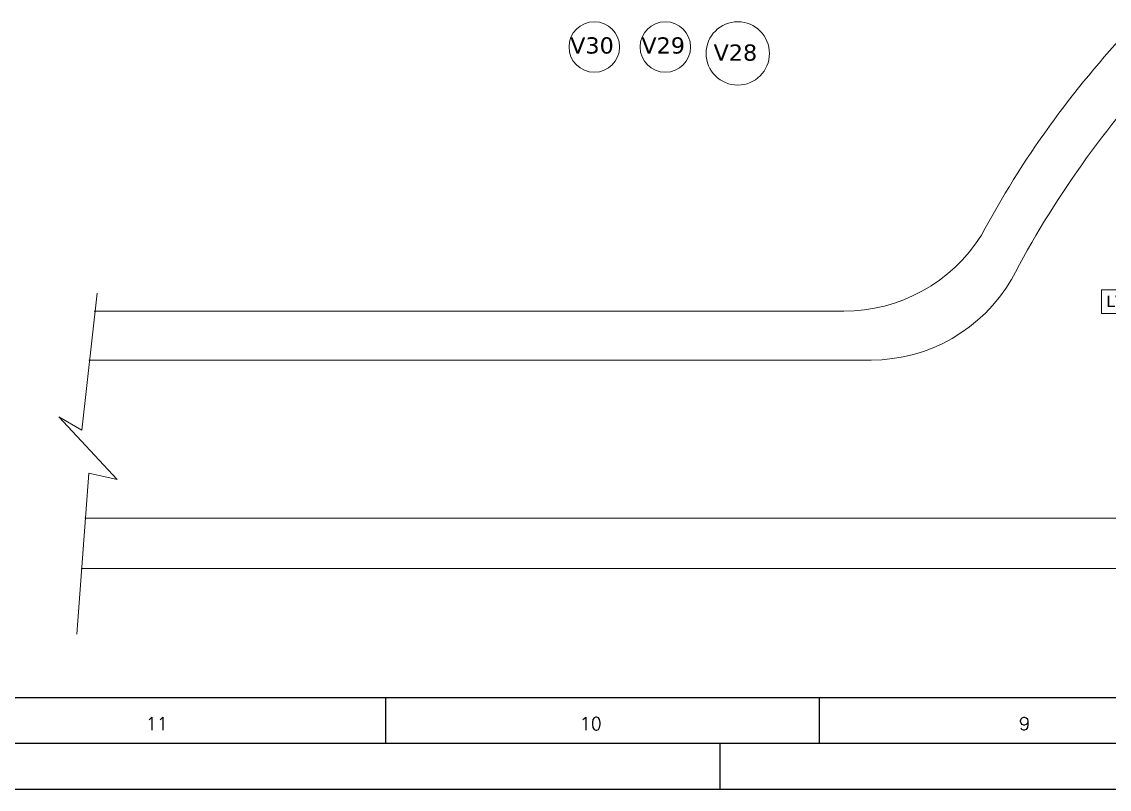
# Model space of a CAD drawing. Header units: millimetres. Extents: x -3092162 to 4513894, y -12317808 to 1849994.
# Drawn here: x -465093 to -431629, y -5918249 to -5894627 of the extents above; entities that cross this region are included whole.
import ezdxf
from ezdxf.enums import TextEntityAlignment as Align

# ---------------------------------------------------------------- set-up
doc = ezdxf.new("R2010")
doc.units = ezdxf.units.MM
doc.header["$LTSCALE"] = 2
doc.header["$MEASUREMENT"] = 0
doc.linetypes.add('DASHDOT', pattern=[1, 0.5, -0.25, 0, -0.25])
doc.layers.add('formate', color=7, linetype='Continuous')
for name, color, linetype, lineweight in [('GRID', 251, 'DASHDOT', 5), ('ST TEXT', 251, 'DASHDOT', 5), ('TEXT', 7, 'Continuous', 13), ('WAll', 250, 'Continuous', 35)]:
    doc.layers.add(name, color=color, linetype=linetype, lineweight=lineweight)
doc.layers.add('ROAD', color=7, linetype='Continuous', lineweight=15, true_color=0x004a6a)
doc.styles.add('5555', font='romans.shx', dxfattribs={"height": 125})
doc.styles.add('style2', font='verdana.ttf')

# ---------------------------------------------------------------- blocks, each defined once
blk = doc.blocks.new('sdfs')
at = {"layer": 'formate', "color": 0}
for p, q in [((-2856152, -7756684), (-2734278, -7756684)), ((-2836041, -7756684), (-2836041, -7757783)), ((-2825670, -7756684), (-2825670, -7757783)), ((-2861643, -7757783), (-2733180, -7757783)), ((-2828044, -7757783), (-2828044, -7758881)), ((-2862742, -7758881), (-2732082, -7758881))]:
    blk.add_line(p, q, dxfattribs=at)
at = {"layer": 'formate', "color": 0, "style": '5555'}
for s, height, p in [('11', 310.7, (-2841504, -7757466)), ('10', 310.7, (-2831134, -7757466)), ('9', 311, (-2820763, -7757466))]:
    blk.add_text(s, height=height, dxfattribs=at).set_placement(p, align=Align.CENTER)

msp = doc.modelspace()

# ---------------------------------------------------------------- linework, layer by layer
at = {"layer": 'GRID', "color": 5, "ltscale": 600}
msp.add_line((-445289.4, -5805825.2), (-445289.4, -5894627.3), dxfattribs=at)
at = {"layer": 'ROAD', "ltscale": 100}
for p, q in [((-462776.9, -5902980.8), (-463239.3, -5907194.7)), ((-462867, -5903538.7), (-439801.3, -5903538.7)), ((-463031.6, -5905038.7), (-438956, -5905038.7)), ((-463239.3, -5907194.7), (-463955.6, -5906784.7)), ((-463955.6, -5906784.7), (-462155, -5908711.3)), ((-463025.3, -5908525.8), (-463400.2, -5913473.1)), ((-462155, -5908711.3), (-463025.3, -5908525.8)), ((-384177.3, -5909901.8), (-463149.5, -5909901.8)), ((-463267, -5911451.8), (-384177.3, -5911451.8))]:
    msp.add_line(p, q, dxfattribs=at)
for centre, radius, start, end in [((-409211.8, -5915327.1), 29903.5, 136.63768, 151.79664), ((-407474.3, -5916763), 30653, 136.91616, 152.39639), ((-439801.3, -5898538.7), 5000, 270, 327.91499), ((-438956, -5900038.7), 5000, 270, 329.71914)]:
    msp.add_arc(centre, radius, start, end, dxfattribs=at)
at = {"layer": 'ST TEXT', "linetype": 'ByBlock', "ltscale": 1200}
for centre, radius in [((-447476.2, -5895404.4), 777.1), ((-445289.4, -5895404.4), 777.1), ((-443060.1, -5895602.2), 975)]:
    msp.add_circle(centre, radius, dxfattribs=at)
at = {"layer": 'WAll', "lineweight": 18, "ltscale": 100}
for p, q in [((-429384.7, -5902875.8), (-431864.3, -5902875.8)), ((-431864.3, -5902875.8), (-431864.3, -5903605.8)), ((-431864.3, -5903605.8), (-429384.7, -5903605.8))]:
    msp.add_line(p, q, dxfattribs=at)

# ---------------------------------------------------------------- block references
at = {"layer": 'formate', "xscale": 1.287321868643671, "yscale": 1.287321868643671, "zscale": 1.287321868643671}
msp.add_blockref('sdfs', (3196994.4, 4069928.1), dxfattribs=at)

# ---------------------------------------------------------------- texts
at = {"layer": 'ST TEXT', "lineweight": 50, "style": 'style2'}
for s, p in [('V30', (-448217.3, -5895606.1)), ('V29', (-446026.8, -5895606.4)), ('V28', (-443805.2, -5895826))]:
    msp.add_text(s, height=500, dxfattribs=at).set_placement(p)
at = {"layer": 'TEXT', "style": 'style2'}
msp.add_text('LVL', height=350, dxfattribs=at).set_placement((-431721.3, -5903406.6))

doc.saveas('drawing.dxf')
